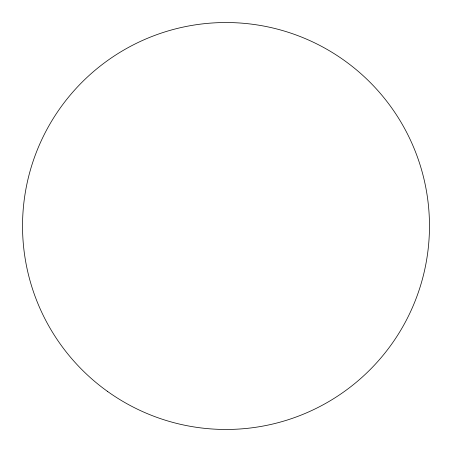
<?xml version="1.0" encoding="UTF-8"?>
<svg xmlns="http://www.w3.org/2000/svg" width="452" height="452" viewBox="0 0 452 452"><rect width="100%" height="100%" fill="white"/><g stroke="black" fill="none" stroke-linecap="round" stroke-linejoin="round"><path stroke-width="0.68" d="M107.299 391.257A203.473 203.473 0 0 0 428.468 246.17A203.473 203.473 0 0 0 142.233 40.573A203.473 203.473 0 0 0 107.299 391.257"/></g></svg>
